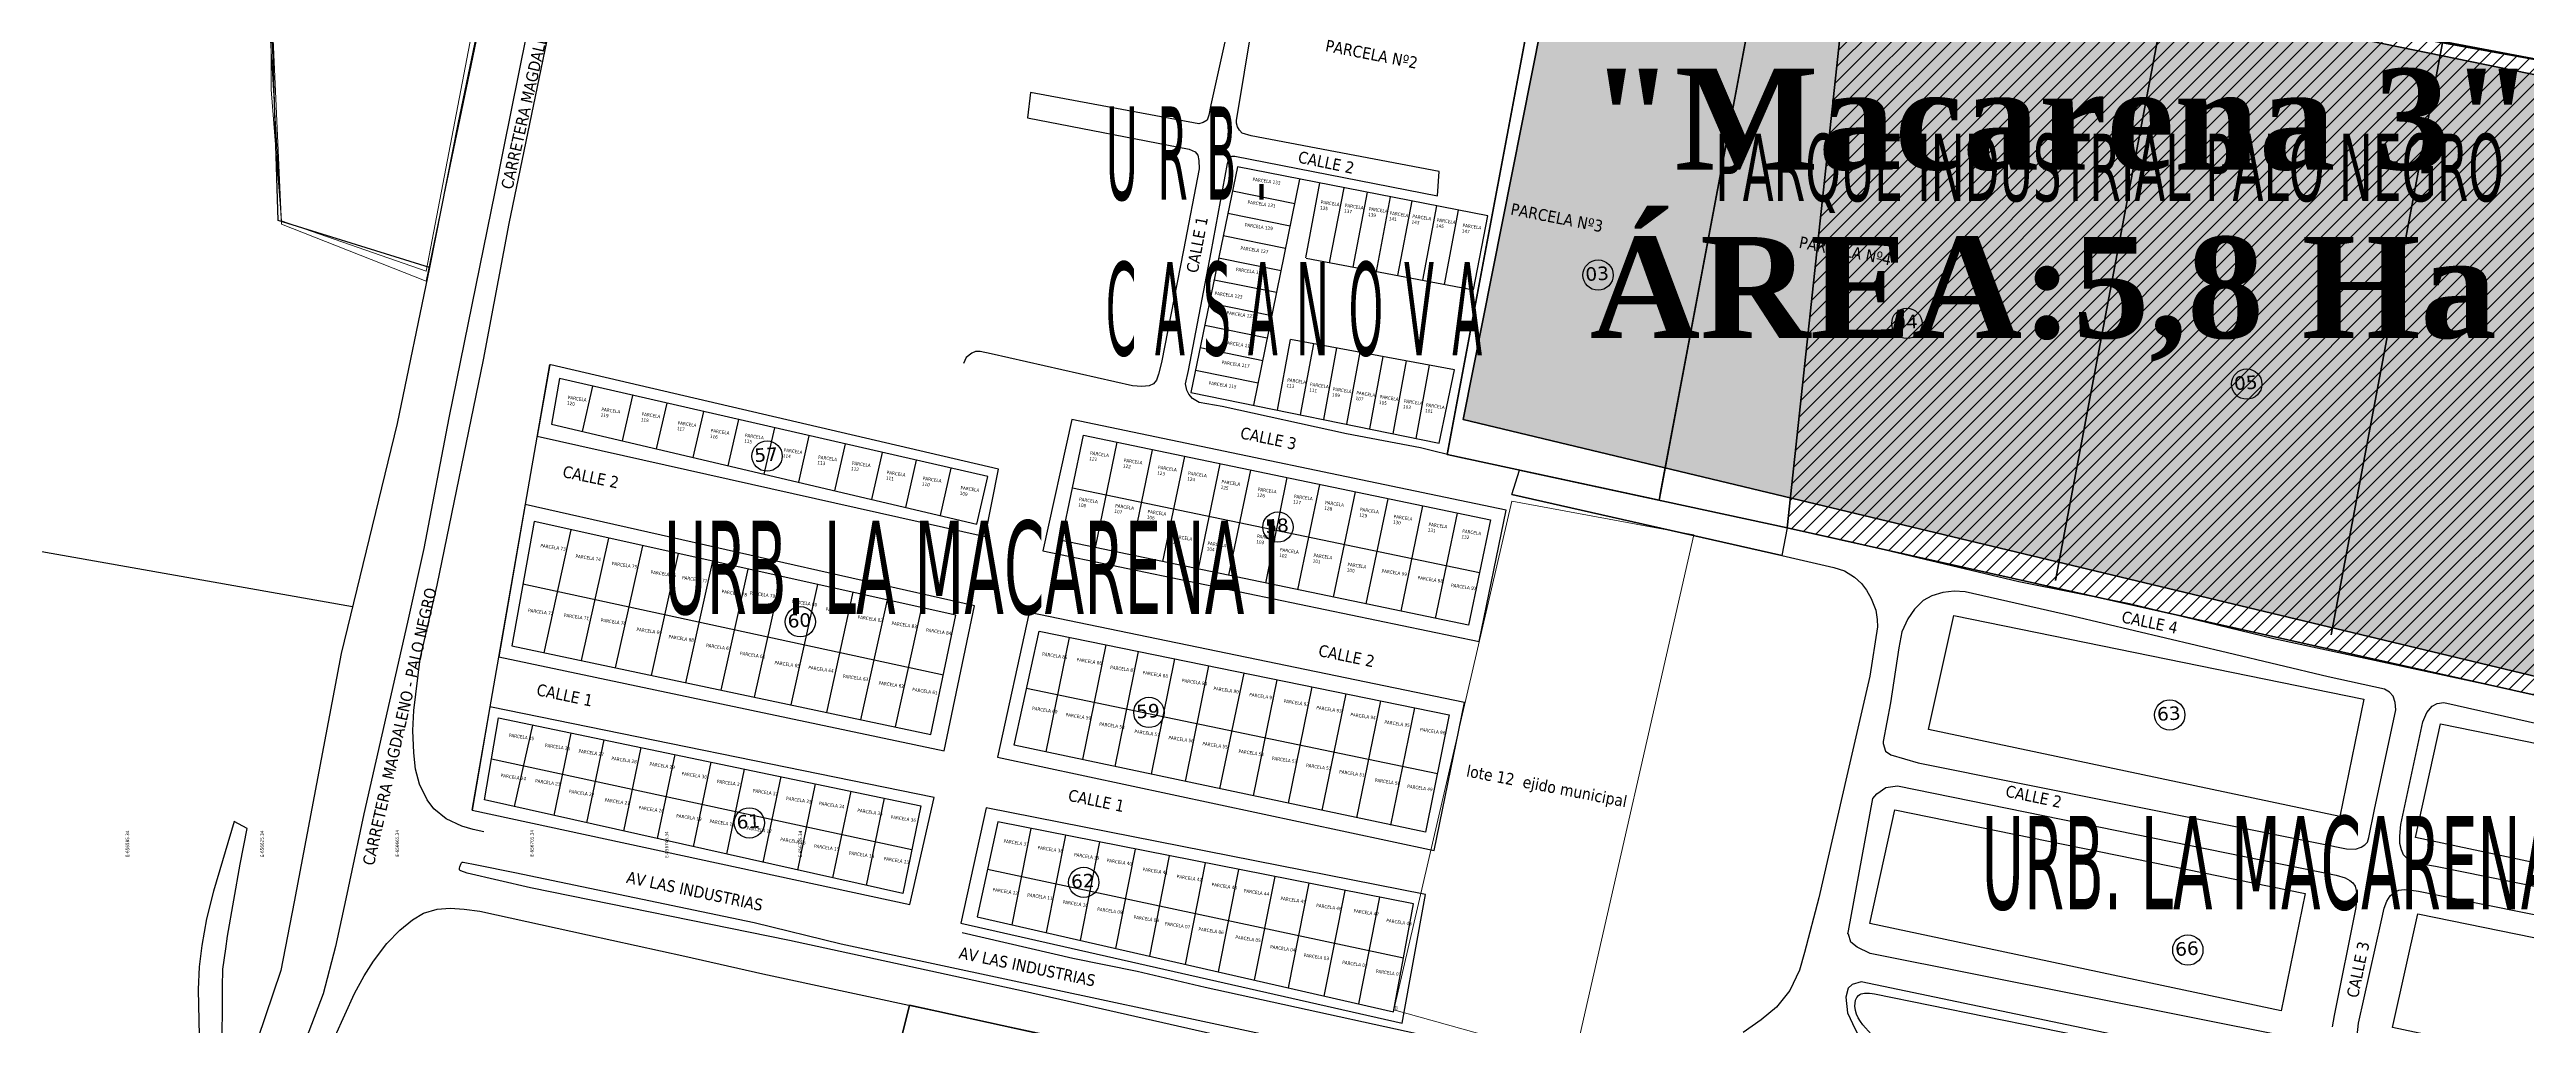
# Model space of a CAD drawing. Header units: metres. Extents: x 2 to 659295185, y -28 to 1124222152.
# Drawn here: x 656562 to 657298, y 1122279 to 1122569 of the extents above; entities that cross this region are included whole.
import ezdxf

# ---------------------------------------------------------------- set-up
doc = ezdxf.new("R2010")
doc.units = ezdxf.units.M
doc.header["$MEASUREMENT"] = 0
doc.linetypes.add('HIDDEN', pattern=[0.375, 0.25, -0.125])
for name, color, linetype in [('CALLES', 1, 'CONTINUOUS'), ('CURVAS', 2, 'CONTINUOUS'), ('LOTES DE TERRENO PARA URBANIZAR', 1, 'CONTINUOUS'), ('MANZANA', 30, 'CONTINUOUS'), ('Numero de manzana', 6, 'CONTINUOUS'), ('Nº parcela', 4, 'CONTINUOUS'), ('Parcelas', 140, 'CONTINUOUS'), ('Rio Aragua', 174, 'CONTINUOUS'), ('TEXTOS', 7, 'CONTINUOUS')]:
    doc.layers.add(name, color=color, linetype=linetype)
doc.layers.add('OCUPACIONES IRREGULARES', color=34, linetype='CONTINUOUS', lineweight=200)
doc.styles.add('ROMAN', font='verdana.ttf')
doc.styles.get("Standard").update_dxf_attribs({"font": 'tahoma.ttf'})

msp = doc.modelspace()

# ---------------------------------------------------------------- hatches: boundary and pattern name
at = {"layer": 'LOTES DE TERRENO PARA URBANIZAR', "lineweight": 40}
h = msp.add_hatch(dxfattribs=at)
h.set_pattern_fill('ANSI31', color=1, scale=25, style=0)
edge = h.paths.add_edge_path()
edge.add_line((657322, 1122377), (657348.1697, 1122556.9868))
edge.add_line((657348.1697, 1122556.9868), (657323.4363, 1122561.6858))
edge.add_line((657323.4363, 1122561.6858), (657272.8811, 1122570.8639))
edge.add_line((657272.8811, 1122570.8639), (657097.1397, 1122602.7692))
edge.add_line((657097.1397, 1122602.7692), (657078.2462, 1122426.7833))
edge.add_line((657078.2462, 1122426.7833), (657404.897, 1122353.7881))
at = {"layer": 'OCUPACIONES IRREGULARES', "lineweight": 200, "transparency": 33554651}
h = msp.add_hatch(color=256, dxfattribs=at)
h.dxf.hatch_style = 1
h.set_gradient(color1=(153, 76, 0), one_color=1, tint=1)
h.paths.add_polyline_path([(657346, 1122552), (657014, 1122620), (656982, 1122459), (657320, 1122378)])

# ---------------------------------------------------------------- linework, layer by layer
at = {"layer": 'CURVAS', "lineweight": 0}
for p, q in [((656961.4481, 1122283.7083), (656996.466, 1122434.7008)), ((656996.466, 1122434.7008), (657050.5516, 1122424.7137)), ((657050.5516, 1122424.7137), (657014.9387, 1122268.7274))]:
    msp.add_line(p, q, dxfattribs=at)
for points in [[(656700, 1122679), (656708, 1122678), (656698, 1122621), (656695, 1122611), (656691, 1122592), (656674, 1122503), (656631, 1122518), (656628, 1122557), (656628, 1122586), (656630, 1122599), (656647, 1122624), (656682, 1122661), (656700, 1122679)], [(657014.9387, 1122268.7274), (656961.4481, 1122283.7083)]]:
    msp.add_lwpolyline(points, dxfattribs=at)
at = {"layer": 'LOTES DE TERRENO PARA URBANIZAR', "color": 1, "lineweight": 40}
msp.add_lwpolyline([(657322, 1122377), (657348.1697, 1122556.9868), (657323.4363, 1122561.6858), (657272.8811, 1122570.8639), (657097.1397, 1122602.7692), (657078.2462, 1122426.7833), (657404.897, 1122353.7881)], dxfattribs=at)
at = {"layer": 'MANZANA', "lineweight": -2}
for p, q in [((656703.7199, 1122572.8935), (656696.9666, 1122539.5703)), ((656912.5624, 1122577.3526), (656907.0789, 1122552.4377)), ((656914.6651, 1122547.7187), (656919.4642, 1122576.4928)), ((656698.7064, 1122517.1249), (656709.8631, 1122571.1439)), ((657272.8811, 1122570.8639), (657323.4363, 1122561.6858)), ((656853.4809, 1122556.077), (656852.6399, 1122548.5485)), ((656903.492, 1122546.7788), (656853.4809, 1122556.077)), ((656907.0789, 1122552.4377), (656906.4357, 1122549.3383)), ((656852.6399, 1122548.5485), (656900.6719, 1122539.2504)), ((656904.8031, 1122547.1188), (656903.492, 1122546.7788)), ((656906.007, 1122547.8986), (656904.8031, 1122547.1188)), ((656906.4357, 1122549.3383), (656906.007, 1122547.8986)), ((656914.6651, 1122546.9388), (656914.6651, 1122547.7187)), ((656915.0032, 1122545.839), (656914.6651, 1122546.9388)), ((656915.5556, 1122544.8492), (656915.0032, 1122545.839)), ((656916.3225, 1122543.9594), (656915.5556, 1122544.8492)), ((656919.0684, 1122543.1996), (656916.3225, 1122543.9594)), ((656974.8845, 1122532.6117), (656919.0684, 1122543.1996)), ((656696.9666, 1122539.5703), (656694.3939, 1122526.613)), ((656900.6719, 1122539.2504), (656902.4283, 1122538.4805)), ((656902.4283, 1122538.4805), (656903.2034, 1122537.4907)), ((656903.2034, 1122537.4907), (656903.5415, 1122535.8311)), ((656903.5415, 1122535.8311), (656903.5497, 1122533.4016)), ((656907.1614, 1122508.6466), (656911.9769, 1122534.9813)), ((656911.9769, 1122534.9813), (656912.6284, 1122536.7609)), ((656912.6284, 1122536.7609), (656913.3952, 1122537.2008)), ((656913.3952, 1122537.2008), (656914.1621, 1122537.2108)), ((656914.1621, 1122537.2108), (656974.3733, 1122525.4132)), ((656903.5497, 1122533.4016), (656898.9403, 1122509.2665)), ((656974.3733, 1122525.4132), (656974.8845, 1122532.6117)), ((656694.3939, 1122526.613), (656680.7717, 1122459.4266)), ((656690.9966, 1122476.7231), (656698.7064, 1122517.1249)), ((656898.9403, 1122509.2665), (656892.4096, 1122475.8433)), ((656900.4163, 1122473.5538), (656907.1614, 1122508.6466)), ((656677.2672, 1122409.7467), (656690.9966, 1122476.7231)), ((656834.433, 1122477.353), (656833.5672, 1122475.5833)), ((656836.074, 1122478.6927), (656834.433, 1122477.353)), ((656837.1624, 1122479.1326), (656836.074, 1122478.6927)), ((656838.5889, 1122479.1426), (656837.1624, 1122479.1326)), ((656841.7718, 1122478.4927), (656838.5889, 1122479.1426)), ((656883.7762, 1122468.9447), (656841.7718, 1122478.4927)), ((656886.522, 1122468.7347), (656883.7762, 1122468.9447)), ((656888.7072, 1122468.9647), (656886.522, 1122468.7347)), ((656890.0265, 1122469.5246), (656888.7072, 1122468.9647)), ((656890.8923, 1122470.6343), (656890.0265, 1122469.5246)), ((656891.5437, 1122472.404), (656890.8923, 1122470.6343)), ((656892.4096, 1122475.8433), (656891.5437, 1122472.404)), ((656899.5587, 1122469.5646), (656900.4163, 1122473.5538)), ((656899.8968, 1122467.6849), (656899.5587, 1122469.5646)), ((656900.5565, 1122466.4752), (656899.8968, 1122467.6849)), ((656901.6614, 1122465.1555), (656900.5565, 1122466.4752)), ((656903.6322, 1122464.0557), (656901.6614, 1122465.1555)), ((656910.435, 1122462.8659), (656903.6322, 1122464.0557)), ((656947.4011, 1122454.7376), (656910.435, 1122462.8659)), ((656680.7717, 1122459.4266), (656673.268, 1122420.6845)), ((656969.335, 1122450.5184), (656947.4011, 1122454.7376)), ((656981.2915, 1122447.589), (656969.335, 1122450.5184)), ((656998.7315, 1122443.8998), (656981.2915, 1122447.589)), ((656996.4556, 1122436.7013), (656998.7315, 1122443.8998)), ((657078.2462, 1122426.7833), (657076.6382, 1122418.5849)), ((657097.0055, 1122422.6541), (657078.2462, 1122426.7833)), ((656673.268, 1122420.6845), (656668.4359, 1122398.759)), ((656838.391, 1122423.7339), (656838.2838, 1122423.7339)), ((656838.7209, 1122423.7339), (656838.6137, 1122423.7339)), ((657076.6382, 1122418.5849), (657092.1074, 1122415.0057)), ((657107.0984, 1122420.2746), (657097.0055, 1122422.6541)), ((657147.0247, 1122410.7165), (657107.0984, 1122420.2746)), ((657092.1074, 1122415.0057), (657095.2903, 1122414.0259)), ((657095.2903, 1122414.0259), (657098.2588, 1122412.1563)), ((657098.2588, 1122412.1563), (657100.345, 1122410.2866)), ((657100.345, 1122410.2866), (657101.7798, 1122408.297)), ((657179.9257, 1122404.2279), (657147.0247, 1122410.7165)), ((656672.2125, 1122387.9412), (656677.2672, 1122409.7467)), ((657101.7798, 1122408.297), (657103.2146, 1122405.7676)), ((657103.2146, 1122405.7676), (657104.5504, 1122402.3383)), ((657222.8205, 1122393.79), (657179.9257, 1122404.2279)), ((656668.4359, 1122398.759), (656655.5394, 1122341.8606)), ((657105.1194, 1122397.3693), (657102.7693, 1122382.7622)), ((657104.5504, 1122402.3383), (657104.9957, 1122399.5788)), ((657104.9957, 1122399.5788), (657105.1194, 1122397.3693)), ((656670.3077, 1122372.5543), (656672.2125, 1122387.9412)), ((657355.9744, 1122365.1858), (657222.8205, 1122393.79)), ((657102.7693, 1122382.7622), (657095.9995, 1122353.1983)), ((656670.0026, 1122366.5855), (656670.3077, 1122372.5543)), ((656670.3655, 1122359.9469), (656670.0026, 1122366.5855)), ((656670.819, 1122355.0879), (656670.3655, 1122359.9469)), ((656672.0476, 1122350.6688), (656670.819, 1122355.0879)), ((657095.9995, 1122353.1983), (657087.6134, 1122316.8856)), ((656674.2575, 1122346.0297), (656672.0476, 1122350.6688)), ((656676.2448, 1122343.3902), (656674.2575, 1122346.0297)), ((656616.9736, 1122339.581), (656610.8222, 1122318.8752)), ((656620.8244, 1122337.5014), (656616.9736, 1122339.581)), ((656618.7877, 1122326.8736), (656620.8244, 1122337.5014)), ((656655.5394, 1122341.8606), (656650.1714, 1122316.6157)), ((656679.9801, 1122340.4209), (656676.2448, 1122343.3902)), ((656684.5895, 1122338.2213), (656679.9801, 1122340.4209)), ((656687.9951, 1122337.2415), (656684.5895, 1122338.2213)), ((656691.178, 1122336.4817), (656687.9951, 1122337.2415)), ((656615.0441, 1122305.508), (656618.7877, 1122326.8736)), ((656683.8804, 1122325.7238), (656683.9876, 1122326.1638)), ((656683.8804, 1122325.2839), (656683.8804, 1122325.7238)), ((656684.103, 1122325.064), (656683.8804, 1122325.2839)), ((656683.9876, 1122326.1638), (656684.3174, 1122326.9436)), ((656684.3257, 1122324.954), (656684.103, 1122325.064)), ((656684.3174, 1122326.9436), (656684.5318, 1122327.2735)), ((656686.1892, 1122324.2941), (656684.3257, 1122324.954)), ((656684.5318, 1122327.2735), (656684.7462, 1122327.4935)), ((656684.7462, 1122327.4935), (656684.9689, 1122327.4935)), ((656684.9689, 1122327.4935), (656689.0258, 1122326.7436)), ((656704.9485, 1122319.845), (656686.1892, 1122324.2941)), ((656689.0258, 1122326.7436), (656700.3226, 1122324.4641)), ((656700.3226, 1122324.4641), (656771.3936, 1122309.6271)), ((656610.8222, 1122318.8752), (656608.7773, 1122310.6869)), ((656650.1714, 1122316.6157), (656647.0545, 1122302.4486)), ((656781.94, 1122304.2582), (656704.9485, 1122319.845)), ((657087.6134, 1122316.8856), (657083.4081, 1122300.7189)), ((656608.7773, 1122310.6869), (656607.3837, 1122302.7185)), ((656662.2845, 1122303.3984), (656666.2096, 1122307.2876)), ((656666.2096, 1122307.2876), (656669.9202, 1122310.397)), ((656669.9202, 1122310.397), (656673.202, 1122312.4066)), ((656673.202, 1122312.4066), (656677.2507, 1122313.5263)), ((656677.2507, 1122313.5263), (656681.0851, 1122313.8763)), ((656681.0851, 1122313.8763), (656685.2492, 1122313.5663)), ((656685.2492, 1122313.5663), (656689.9658, 1122312.9165)), ((656689.9658, 1122312.9165), (656721.8855, 1122305.9779)), ((656771.3936, 1122309.6271), (656797.2855, 1122303.2184)), ((656607.3837, 1122302.7185), (656606.5344, 1122296.4098)), ((656613.6588, 1122295.7699), (656614.5164, 1122301.7487)), ((656614.5164, 1122301.7487), (656615.0441, 1122305.508)), ((656647.0545, 1122302.4486), (656643.3933, 1122288.3814)), ((656658.3595, 1122298.0695), (656662.2845, 1122303.3984)), ((656721.8855, 1122305.9779), (656750.8367, 1122299.5892)), ((656750.8367, 1122299.5892), (656773.9827, 1122294.3802)), ((656851.6998, 1122289.0813), (656781.94, 1122304.2582)), ((656797.2855, 1122303.2184), (656967.6199, 1122266.8058)), ((656866.1218, 1122298.8793), (656833.2126, 1122306.4778)), ((657083.4081, 1122300.7189), (657081.8991, 1122295.4)), ((656606.5344, 1122296.4098), (656606.2375, 1122289.6612)), ((656613.4691, 1122290.351), (656613.6588, 1122295.7699)), ((656652.7029, 1122288.5314), (656655.6384, 1122293.7504)), ((656655.6384, 1122293.7504), (656658.3595, 1122298.0695)), ((656773.9827, 1122294.3802), (656899.0227, 1122267.4957)), ((656885.2027, 1122295.0901), (656866.1218, 1122298.8793)), ((656905.3885, 1122290.3111), (656885.2027, 1122295.0901)), ((657081.8991, 1122295.4), (657079.0707, 1122289.4212)), ((656606.2375, 1122289.6612), (656606.6251, 1122275.944)), ((656613.4444, 1122269.7852), (656613.4691, 1122290.351)), ((656643.3933, 1122288.3814), (656634.9413, 1122266.006)), ((656646.9555, 1122275.794), (656652.7029, 1122288.5314)), ((656920.363, 1122273.5645), (656851.6998, 1122289.0813)), ((656992.2585, 1122271.3349), (656905.3885, 1122290.3111)), ((657079.0707, 1122289.4212), (657075.0385, 1122284.4223)), ((657070.5693, 1122280.643), (657065.2095, 1122276.9738)), ((657075.0385, 1122284.4223), (657070.5693, 1122280.643))]:
    msp.add_line(p, q, dxfattribs=at)
at = {"layer": 'MANZANA', "lineweight": -3}
for p, q in [((656687.6601, 1122342.969), (656710.6898, 1122475.287)), ((656710.6898, 1122475.287), (656706.9839, 1122453.9944)), ((656710.6898, 1122475.287), (656710.9958, 1122475.2156)), ((656843.9958, 1122444.2156), (656710.9958, 1122475.2156)), ((656706.9839, 1122453.9944), (656839.9958, 1122424.2156)), ((656865.746, 1122459), (656857.1417, 1122419.9178)), ((656994.746, 1122432), (656865.746, 1122459)), ((656839.9958, 1122424.2156), (656843.9958, 1122444.2156)), ((656703.4537, 1122433.7113), (656695.5792, 1122388.4684)), ((656836.8514, 1122403.6216), (656703.4537, 1122433.7113)), ((656986.746, 1122393), (656994.746, 1122432)), ((656857.1417, 1122419.9178), (656986.746, 1122393)), ((656827.8514, 1122360.6216), (656836.8514, 1122403.6216)), ((656853.114, 1122401.6229), (656843.6655, 1122358.706)), ((656982.4418, 1122374.9675), (656853.114, 1122401.6229)), ((656695.5792, 1122388.4684), (656827.8514, 1122360.6216)), ((656692.9294, 1122373.6681), (656687.6601, 1122342.969)), ((656824.9294, 1122346.6681), (656692.9294, 1122373.6681)), ((656973.4418, 1122330.9675), (656982.4418, 1122374.9675)), ((656843.6655, 1122358.706), (656973.4418, 1122330.9675)), ((656817.6601, 1122314.969), (656824.9294, 1122346.6681)), ((656840.3537, 1122343.6627), (656832.8005, 1122309.3548)), ((656970.856, 1122317.9577), (656840.3537, 1122343.6627)), ((656687.6601, 1122342.969), (656817.6601, 1122314.969)), ((656963.856, 1122279.7006), (656970.856, 1122317.9577)), ((656832.8005, 1122309.3548), (656963.856, 1122279.7006))]:
    msp.add_line(p, q, dxfattribs=at)
at = {"layer": 'MANZANA'}
for points in [[(656711.7588, 1122687.3267), (656703.0275, 1122632.9053), (656697.6061, 1122610.8584), (656692.9076, 1122612.033), (656688.0284, 1122591.1607), (656692.4558, 1122589.9861), (656683.5105, 1122547.1571), (656675.017, 1122504.1475), (656665.4393, 1122457.7947), (656648.7233, 1122389.4852), (656634.8085, 1122315.7544), (656630.8328, 1122295.3339), (656612.4001, 1122240.9394), (656605.3523, 1122229.0123), (656579.1489, 1122193.4119), (656546.982, 1122159.2572), (656496.3825, 1122112.4526), (656496.3825, 1122112.814)], [(656711.7588, 1122687.3267), (656703.0275, 1122632.9053), (656697.6061, 1122610.8584), (656692.9076, 1122612.033), (656688.0284, 1122591.1607), (656692.4558, 1122589.9861), (656683.5105, 1122547.1571), (656675.017, 1122504.1475), (656665.4393, 1122457.7947), (656648.7233, 1122389.4852), (656634.8085, 1122315.7544), (656630.8328, 1122295.3339), (656612.4001, 1122240.9394), (656605.3523, 1122229.0123), (656579.1489, 1122193.4119), (656546.982, 1122159.2572), (656496.3825, 1122112.4526), (656496.3825, 1122112.814)], [(656675.017, 1122504.1475), (656630.007, 1122518.1049), (656627.854, 1122588.2911), (656630.4375, 1122599.4865), (656647.6612, 1122625.1066), (656699.7626, 1122679.361), (656710.0954, 1122676.9584)], [(656675.017, 1122504.1475), (656630.007, 1122518.1049), (656627.854, 1122588.2911), (656630.4375, 1122599.4865), (656647.6612, 1122625.1066), (656699.7626, 1122679.361), (656710.0954, 1122676.9584)], [(656652.1157, 1122403.3482), (656223.0387, 1122479.2801), (655899.073, 1122563.7929), (655794.8406, 1122051.0821)], [(656652.1157, 1122403.3482), (656223.0387, 1122479.2801), (655899.073, 1122563.7929), (655794.8406, 1122051.0821)]]:
    msp.add_lwpolyline(points, dxfattribs=at)
at = {"layer": 'MANZANA', "lineweight": 40}
for points in [[(657010.14, 1122623.56), (657073.26, 1122610.84), (657040.187, 1122434.976), (656977.2338, 1122448.5832), (657010.14, 1122623.56)], [(656977.41, 1122449.52), (657010.14, 1122623.56)], [(657040.53, 1122436.8), (657073.26, 1122610.84)], [(656998.7315, 1122443.8998), (657078.2462, 1122426.7833)], [(656996.4556, 1122436.7013), (657076.6382, 1122418.5849)], [(656797.2855, 1122203.1288), (656817.6092, 1122285.0002), (656916.3388, 1122263.4085)]]:
    msp.add_lwpolyline(points, dxfattribs=at)
at = {"layer": 'MANZANA', "lineweight": -2}
for points in [[(657247.0963, 1122331.4127), (657248.7372, 1122331.9726), (657249.8257, 1122332.6424), (657250.5925, 1122333.4223), (657251.0213, 1122334.862), (657252.7365, 1122343.1603), (657259.0775, 1122372.7243), (657258.8466, 1122374.9338), (657258.2859, 1122376.8034), (657257.1892, 1122378.0232), (657255.6472, 1122378.903), (657238.9742, 1122382.5823), (657209.0335, 1122389.6408), (657162.964, 1122400.6086), (657131.1515, 1122407.7671), (657127.8614, 1122407.9771), (657124.4641, 1122407.6272), (657121.1823, 1122406.6174), (657118.6673, 1122405.1677), (657116.0533, 1122402.6182), (657114.0908, 1122399.7288), (657112.351, 1122395.9595), (657111.3862, 1122391.2005), (657108.9454, 1122374.8239), (657106.8015, 1122363.3062), (657106.8015, 1122362.7563), (657107.4694, 1122360.4368), (657109.0114, 1122359.337), (657117.1253, 1122357.0475), (657237.0034, 1122332.9124), (657244.3504, 1122331.5127)], [(657395.5298, 1122291.9207), (657397.0717, 1122290.381), (657397.8551, 1122287.2817), (657397.6489, 1122283.5224), (657390.3761, 1122243.3406), (657388.0755, 1122242.2308), (657385.3379, 1122242.2208), (657254.4928, 1122268.6255), (657251.6398, 1122269.6053), (657249.8834, 1122271.2549), (657248.0034, 1122273.5745), (657247.5581, 1122275.894), (657247.9786, 1122279.6532), (657254.6413, 1122309.7671), (657255.606, 1122313.8663), (657256.3646, 1122315.9658), (657257.3459, 1122317.5255), (657258.5498, 1122318.5253), (657259.9681, 1122319.1952), (657261.5018, 1122319.4251), (657263.588, 1122319.2052), (657265.7814, 1122318.8852), (657389.8236, 1122293.8903)]]:
    msp.add_lwpolyline(points, close=True, dxfattribs=at)
for points in [[(657394.9443, 1122301.0989), (657270.7866, 1122326.2137), (657264.8661, 1122327.1735), (657262.6645, 1122328.2733), (657261.3451, 1122329.703), (657260.6855, 1122331.1427), (657260.2402, 1122333.0224), (657260.2237, 1122335.2319), (657260.537, 1122338.6612), (657267.0925, 1122369.215), (657268.2799, 1122371.9844), (657269.8054, 1122373.874), (657271.3391, 1122374.6539), (657273.3098, 1122374.8838), (657348.446, 1122357.9673)], [(657228.0567, 1122275.4741), (657102.9177, 1122300.359), (657099.0752, 1122302.2286), (657097.2033, 1122303.7683), (657096.4282, 1122306.0878), (657096.3128, 1122306.1978), (657096.42, 1122307.0776), (657103.7011, 1122346.3796), (657104.8967, 1122347.8193), (657107.5189, 1122349.709), (657111.0234, 1122350.1689), (657241.3242, 1122323.6443), (657243.9546, 1122322.8844), (657245.3812, 1122322.1146), (657246.2635, 1122321.3447), (657246.9231, 1122320.3549), (657247.2612, 1122319.1352), (657247.4839, 1122317.5855), (657247.1705, 1122314.0462), (657240.7388, 1122281.9428), (657240.0956, 1122278.6234)], [(657380.1183, 1122233.4526), (657100.2131, 1122291.9407), (657097.5827, 1122291.1609), (657096.387, 1122290.0511), (657095.6284, 1122287.3916), (657096.1974, 1122282.7426), (657098.4072, 1122277.8936), (657101.6149, 1122272.0448), (657107.3457, 1122264.4363), (657112.4087, 1122259.3674), (657118.2385, 1122254.4184), (657124.0683, 1122250.2392), (657133.2872, 1122245.5302), (657142.8441, 1122241.1511), (657155.2458, 1122236.8919), (657174.772, 1122232.7728), (657238.1661, 1122218.6756), (657302.9949, 1122204.2486)]]:
    msp.add_lwpolyline(points, dxfattribs=at)
at = {"layer": 'Numero de manzana', "lineweight": -2}
for centre in [(657022.0819, 1122501.8557), (657113.805, 1122487.4996), (657214.7449, 1122469.4738), (656775.2551, 1122448.0957), (656926.994, 1122427.0169), (656785.1382, 1122398.8844), (656888.6761, 1122371.9729), (657191.8761, 1122371.2313), (656769.9906, 1122339.1744), (656869.3153, 1122321.5136), (657197.2515, 1122301.4179)]:
    msp.add_circle(centre, 4.5001, dxfattribs=at)
at = {"layer": 'Nº parcela', "lineweight": 40}
for points in [[(656991.9739, 1122626.5494), (657130.0419, 1122597.9446), (657233.275, 1122578.7629), (657329.5623, 1122560.5215), (657404.1619, 1122545.9992)], [(657073.26, 1122610.84), (657040.187, 1122434.976)], [(657191.0658, 1122586.9807), (657157.9928, 1122411.1166)], [(657272.8811, 1122570.8639), (657239.808, 1122394.9999)]]:
    msp.add_lwpolyline(points, dxfattribs=at)
at = {"layer": 'OCUPACIONES IRREGULARES', "lineweight": 200}
msp.add_lwpolyline([(657346, 1122552), (657014, 1122620), (656982, 1122459), (657320, 1122378), (657346, 1122552)], dxfattribs=at)
at = {"layer": 'Parcelas', "lineweight": -3}
for p, q in [((656914.959, 1122533.9736), (656901.1354, 1122466.9774)), ((656989.3764, 1122519.4544), (656914.959, 1122533.9736)), ((656933.4492, 1122530.366), (656919.7736, 1122463.1835)), ((656935.3296, 1122506.9769), (656939.4377, 1122529.1977)), ((656942.3426, 1122505.5276), (656946.6849, 1122527.7837)), ((656912.1284, 1122520.2551), (656930.6247, 1122516.4901)), ((656913.5025, 1122526.9149), (656931.981, 1122523.1534)), ((656949.3568, 1122504.2039), (656953.5539, 1122526.4435)), ((656956.2338, 1122502.9061), (656960.4229, 1122525.1034)), ((656962.6551, 1122501.6942), (656966.8367, 1122523.852)), ((656969.9878, 1122500.3104), (656974.1609, 1122522.423)), ((656976.4924, 1122499.0829), (656980.5761, 1122521.1714)), ((656910.7543, 1122513.5954), (656929.2683, 1122509.8267)), ((656985.0877, 1122497.4608), (656989.3764, 1122519.4544)), ((656909.3801, 1122506.9357), (656927.9119, 1122503.1634)), ((656935.3532, 1122506.8467), (656985.0877, 1122497.4608)), ((656908.0472, 1122500.4755), (656926.6114, 1122496.7747)), ((656906.6319, 1122493.6163), (656925.1991, 1122489.8368)), ((656905.2577, 1122486.9566), (656923.8428, 1122483.1734)), ((656903.8836, 1122480.2969), (656922.4864, 1122476.5101)), ((656926.8831, 1122461.7363), (656930.7668, 1122482.7432)), ((656979.4868, 1122473.736), (656930.7238, 1122482.7512)), ((656933.7424, 1122460.34), (656937.649, 1122481.4709)), ((656940.6018, 1122458.9437), (656944.5313, 1122480.1985)), ((656947.4611, 1122457.5474), (656951.4135, 1122478.9261)), ((656954.3204, 1122456.1511), (656958.2958, 1122477.6538)), ((656961.1798, 1122454.7549), (656965.178, 1122476.3814)), ((656720.4509, 1122455.4014), (656723.5187, 1122468.8372)), ((656902.5095, 1122473.6372), (656921.13, 1122469.8468)), ((656968.0391, 1122453.3586), (656972.0602, 1122475.109)), ((656974.8984, 1122451.9623), (656979.4868, 1122473.736)), ((656732.2826, 1122452.6247), (656735.3666, 1122466.1319)), ((656742.4406, 1122450.2407), (656745.5387, 1122463.8094)), ((656753.3307, 1122447.6849), (656756.4438, 1122461.3194)), ((656901.1354, 1122466.9774), (656974.8984, 1122451.9623)), ((656763.7366, 1122445.2428), (656766.8641, 1122458.9402)), ((656774.3788, 1122442.7452), (656777.521, 1122456.507)), ((656784.6508, 1122440.3345), (656787.8072, 1122454.1583)), ((656795.4269, 1122437.8054), (656798.5982, 1122451.6945)), ((656806.3962, 1122435.2311), (656809.5826, 1122449.1864)), ((656816.475, 1122432.8657), (656819.6753, 1122446.882)), ((656872.7683, 1122420.9422), (656879.2682, 1122452.1865)), ((656883.286, 1122418.7541), (656889.786, 1122449.9985)), ((656892.8074, 1122416.7733), (656899.3074, 1122448.0177)), ((656826.7338, 1122430.4581), (656829.9483, 1122444.5364)), ((656903.3563, 1122414.5788), (656909.8562, 1122445.8231)), ((656912.4426, 1122412.6885), (656918.9425, 1122443.9328)), ((656923.4266, 1122410.4034), (656929.6886, 1122441.6973)), ((656932.9469, 1122408.4229), (656939.4468, 1122439.6672)), ((656865.9899, 1122438.6506), (656986.8874, 1122413.4996)), ((656943.4969, 1122406.2281), (656949.9968, 1122437.4724)), ((656953.2076, 1122404.2079), (656959.7076, 1122435.4522)), ((656963.5672, 1122402.0527), (656970.0671, 1122433.2971)), ((656709.0115, 1122389.723), (656717.0837, 1122426.1891)), ((656973.8337, 1122399.9169), (656980.3337, 1122431.1613)), ((656720.1694, 1122387.3636), (656728.2183, 1122423.7243)), ((656730.2823, 1122385.2251), (656738.3101, 1122421.4904)), ((656740.9108, 1122382.9777), (656748.9163, 1122419.1426)), ((656702.7455, 1122410.1892), (656827.6249, 1122383.1619)), ((656751.1597, 1122380.8105), (656759.1438, 1122416.8786)), ((656761.6521, 1122378.5918), (656769.6143, 1122414.5608)), ((656771.5722, 1122376.4942), (656779.5136, 1122412.3695)), ((656782.3935, 1122374.2059), (656790.3123, 1122409.9791)), ((656792.9632, 1122371.9709), (656800.8599, 1122407.6442)), ((656803.1349, 1122369.8201), (656811.0103, 1122405.3973)), ((656813.3746, 1122367.6548), (656821.2287, 1122403.1354)), ((656858.1445, 1122360.2735), (656865.071, 1122394.2573)), ((656869.0504, 1122357.9596), (656875.9947, 1122392.0308)), ((656878.6265, 1122355.9279), (656885.5865, 1122390.0758)), ((656889.3974, 1122353.6426), (656896.375, 1122387.8769)), ((656899.5141, 1122351.4962), (656906.5083, 1122385.8116)), ((656909.7445, 1122349.3256), (656916.9927, 1122383.6746)), ((656919.69, 1122347.2155), (656926.7171, 1122381.6926)), ((656852.3545, 1122379.1912), (656974.341, 1122353.8179)), ((656930.0916, 1122345.0086), (656937.1357, 1122379.5691)), ((656940.1632, 1122342.8717), (656947.2238, 1122377.513)), ((656950.4386, 1122340.6916), (656957.516, 1122375.4152)), ((656960.5507, 1122338.5461), (656967.6446, 1122373.3508)), ((656700.2185, 1122344.0243), (656705.647, 1122368.2387)), ((656712.0126, 1122341.3803), (656717.0982, 1122365.8597)), ((656721.7313, 1122339.2015), (656726.8487, 1122363.8341)), ((656732.7187, 1122336.7382), (656737.872, 1122361.544)), ((656742.7407, 1122334.4915), (656747.9268, 1122359.4551)), ((656693.4135, 1122358.1825), (656818.2551, 1122331.2256)), ((656753.4179, 1122332.0978), (656758.6391, 1122357.2296)), ((656763.3044, 1122329.8813), (656768.5579, 1122355.169)), ((656774.1308, 1122327.4542), (656779.4197, 1122352.9125)), ((656784.3679, 1122325.1592), (656789.6903, 1122350.7788)), ((656794.8368, 1122322.8122), (656800.1935, 1122348.5967)), ((656804.7936, 1122320.58), (656810.1829, 1122346.5214)), ((656848.0444, 1122308.9257), (656853.6996, 1122337.5427)), ((656858.2569, 1122306.5915), (656863.9722, 1122335.5126)), ((656868.3429, 1122304.2862), (656874.1176, 1122333.5078)), ((656878.8654, 1122301.8811), (656884.702, 1122331.4161)), ((656888.933, 1122299.58), (656894.8288, 1122329.4149)), ((656840.6911, 1122325.4073), (656964.3021, 1122299.0657)), ((656899.4972, 1122297.1654), (656905.4553, 1122327.3149)), ((656909.3694, 1122294.909), (656915.3855, 1122325.3526)), ((656920.0825, 1122292.4603), (656926.1617, 1122323.223)), ((656930.1272, 1122290.1645), (656936.2655, 1122321.2264)), ((656940.7143, 1122287.7446), (656946.915, 1122319.1219)), ((656950.9805, 1122285.3982), (656957.2416, 1122317.0812))]:
    msp.add_line(p, q, dxfattribs=at)
at = {"layer": 'Parcelas', "lineweight": 0}
msp.add_lwpolyline([(656697, 1122676), (656708, 1122674), (656698, 1122616), (656674, 1122500), (656631, 1122517), (656628, 1122585), (656630, 1122597), (656645, 1122623), (656697, 1122676)], dxfattribs=at)
at = {"layer": 'Parcelas', "lineweight": -3}
for points in [[(656711.2028, 1122457.5719), (656837.5231, 1122427.9259), (656840.8379, 1122442.05), (656713.617, 1122471.098), (656711.2028, 1122457.5719)], [(656869.2399, 1122454.2728), (656990.1374, 1122429.1217), (656983.6374, 1122397.8774), (656862.7399, 1122423.0284), (656869.2399, 1122454.2728)], [(656699.4533, 1122391.7441), (656823.8762, 1122365.4342), (656831.3735, 1122400.8897), (656706.0378, 1122428.6343), (656699.4533, 1122391.7441)], [(656856.089, 1122396.088), (656977.8963, 1122371.2613), (656970.7857, 1122336.3745), (656848.6199, 1122362.2944), (656856.089, 1122396.088)], [(657127.7318, 1122400.7455), (657249.5391, 1122375.9188), (657242.4285, 1122341.032), (657120.2627, 1122366.9518), (657127.7318, 1122400.7455)], [(656695.5339, 1122370.3397), (656820.9673, 1122344.281), (656815.5428, 1122318.1702), (656691.293, 1122346.0253), (656695.5339, 1122370.3397)], [(657272.2925, 1122368.5965), (657394.0998, 1122343.7699), (657386.9892, 1122308.8831), (657264.8234, 1122334.8029), (657272.2925, 1122368.5965)], [(656843.757, 1122339.5075), (656837.6251, 1122311.3072), (656961.3229, 1122283.0343), (656967.2814, 1122315.0971), (656843.757, 1122339.5075)], [(657110.2639, 1122343.0699), (657232.0712, 1122318.2433), (657224.9606, 1122283.3565), (657102.7948, 1122309.2763), (657110.2639, 1122343.0699)], [(657265.5481, 1122312.1621), (657387.3554, 1122287.3354), (657380.2448, 1122252.4486), (657258.079, 1122278.3684), (657265.5481, 1122312.1621)], [(657104.2015, 1122288.4194), (657385.2754, 1122231.1788)]]:
    msp.add_lwpolyline(points, dxfattribs=at)
msp.add_spline([(657137.5488, 1122248.3915), (657124.8003, 1122254.2893), (657110.3075, 1122267.4253), (657103.1952, 1122276.406), (657098.3642, 1122284.7165), (657099.4378, 1122287.9334), (657101.1823, 1122288.6036), (657104.2015, 1122288.4194)], degree=3, dxfattribs=at)
at = {"layer": 'Rio Aragua', "lineweight": 0}
msp.add_lwpolyline([(656696, 1122676), (656708, 1122673), (656698, 1122615), (656674, 1122500), (656631, 1122517), (656627, 1122585), (656629, 1122597), (656644, 1122623), (656696, 1122676)], dxfattribs=at)

# ---------------------------------------------------------------- texts
at = {"layer": 'CALLES', "color": 0}
for s, rotation, p in [('CARRETERA MAGDALENO - PALO NEGRO', 77.1787657, (656699.5962, 1122527.0741)), ('CALLE 2', 348.1813971, (656714.319, 1122441.9036)), ('CARRETERA MAGDALENO - PALO NEGRO', 77.1787657, (656658.4615, 1122326.282)), ('CALLE 4', 348.1813971, (657177.3457, 1122398.765)), ('CALLE 2', 348.1813971, (656938.7872, 1122388.7863)), ('CALLE 1', 348.1813971, (656706.5591, 1122377.1385)), ('lote 12  ejido municipal', 349.0298968, (656982.7465, 1122352.9999)), ('CALLE 1', 348.1813971, (656864.4569, 1122345.7925)), ('CALLE 2', 348.1813971, (657142.8754, 1122347.0278)), ('AV LAS INDUSTRIAS', 348.1813971, (656733.255, 1122321.4239)), ('AV LAS INDUSTRIAS', 348.1813971, (656832.0067, 1122298.9939)), ('CALLE 3', 78.1813971, (657247.785, 1122287.008))]:
    msp.add_text(s, height=3.5001, rotation=rotation, dxfattribs=at).set_placement(p)
at = {"layer": 'Numero de manzana', "lineweight": -2, "style": 'ROMAN'}
for s, p in [('03', (657018.4342, 1122500.0791)), ('04', (657110.1574, 1122485.723)), ('05', (657211.0973, 1122467.6972)), ('57', (656771.6075, 1122446.3191)), ('58', (656923.3464, 1122425.2403)), ('60', (656781.4906, 1122397.1078)), ('59', (656885.0284, 1122370.1962)), ('63', (657188.2284, 1122369.4546)), ('61', (656766.343, 1122337.3977)), ('62', (656865.6677, 1122319.737)), ('66', (657193.6038, 1122299.6412))]:
    msp.add_text(s, height=4, rotation=3.4915349, dxfattribs=at).set_placement(p)
at = {"layer": 'OCUPACIONES IRREGULARES', "lineweight": 200, "insert": (657019.6428, 1122563.1826), "char_height": 30, "attachment_point": 1}
msp.add_mtext_dynamic_manual_height_columns('{\\fTimes New Roman|b1|i0|c0|p18;\\C7;"Macarena 3"\\PÁREA:5,8 Ha}', width=487.568678, gutter_width=9.6186, heights=[0], dxfattribs=at)
at = {"layer": 'Parcelas', "lineweight": 18, "char_height": 1, "width": 10.800922, "attachment_point": 1, "rotation": 90.179457}
for s, insert in [('E-656585.34', (656584.8006, 1122328.9888)), ('E-656625.34', (656624.8006, 1122328.9953)), ('E-656665.34', (656664.932, 1122329.1556)), ('E-656705.34', (656704.932, 1122329.1622)), ('E-656745.34', (656744.932, 1122328.7829)), ('E-656785.34', (656784.6523, 1122328.9261))]:
    msp.add_mtext(s, dxfattribs=dict(at, insert=insert))
at = {"layer": 'Parcelas', "lineweight": 40, "insert": (656961.8055, 1122284.7927), "char_height": 1, "width": 6.941503, "attachment_point": 1, "rotation": 351.9563626}
msp.add_mtext('B', dxfattribs=at)
at = {"layer": 'TEXTOS', "color": 0}
for s, rotation, p in [('PARCELA Nº2', 349.0298968, (656940.8626, 1122568.3732)), ('CALLE 2', 348.1813971, (656932.7383, 1122535.3198)), ('PARCELA Nº3', 349.0298968, (656995.8819, 1122519.8434)), ('CALLE 1', 79.4702879, (656903.1606, 1122502.281)), ('PARCELA Nº4', 349.0298968, (657081.543, 1122509.9841)), ('CALLE 3', 348.1813971, (656915.5903, 1122453.3906))]:
    msp.add_text(s, height=3.5001, rotation=rotation, dxfattribs=at).set_placement(p)
for s, height, width, p in [('PARQUE INDUSTRIAL PALO NEGRO', 20, 0.571429, (657056.895, 1122523.82)), ('URB. LA MACARENA I', 27.699362, 0.527778, (656744.6556, 1122401.2207)), ('URB. LA MACARENA II', 27.699362, 0.526316, (657135.9922, 1122313.5063))]:
    msp.add_text(s, height=height, dxfattribs=dict(at, width=width)).set_placement(p)
at = {"layer": 'TEXTOS', "linetype": 'HIDDEN', "lineweight": 40, "insert": (656875.8432, 1122551.9193), "char_height": 27.699362, "width": 153.350911, "attachment_point": 1}
msp.add_mtext('{\\W0.4;\\T1.6;URB. CASANOVA}', dxfattribs=at)
at = {"layer": 'TEXTOS', "lineweight": 40, "char_height": 1, "attachment_point": 1, "rotation": 351.9563626}
for s, insert, width in [('PARCELA 133', (656919.5491, 1122530.8334), 8.440375), ('PARCELA 131', (656918.0608, 1122524.0495), 8.294165), ('PARCELA 135', (656939.8007, 1122524.0388), 6.941503), ('PARCELA 137', (656946.9413, 1122523.0787), 6.941503), ('PARCELA 139', (656954.0699, 1122522.0399), 6.941503), ('PARCELA 141', (656960.2492, 1122520.8054), 6.941503), ('PARCELA 129', (656917.2548, 1122517.299), 8.340398), ('PARCELA 143', (656967.0123, 1122519.8453), 6.941503), ('PARCELA 145', (656974.2558, 1122518.748), 6.941503), ('PARCELA 147', (656981.9242, 1122517.1655), 6.941503), ('PARCELA 127', (656915.9529, 1122510.3962), 8.248596), ('PARCELA 125', (656914.5887, 1122504.0792), 8.178915), ('PARCELA 123', (656908.2547, 1122496.9939), 8.203033), ('PARCELA 121', (656911.8429, 1122491.1797), 9.117632), ('PARCELA 117', (656910.3734, 1122476.4589), 8.204799), ('PARCELA 119', (656911.2496, 1122482.3304), 8.787769), ('PARCELA 115', (656906.5, 1122470.3222), 8.593416), ('PARCELA 113', (656929.8487, 1122471.2542), 6.941503), ('PARCELA 111', (656936.6069, 1122469.9537), 6.941503), ('PARCELA 120', (656716.1544, 1122466.0246), 6.941503), ('PARCELA 119', (656726.1527, 1122462.5204), 6.941503), ('PARCELA 109', (656943.3653, 1122468.5292), 6.941503), ('PARCELA 107', (656950.3715, 1122467.4145), 6.941503), ('PARCELA 105', (656957.3157, 1122466.2378), 6.941503), ('PARCELA 103', (656964.4621, 1122464.9942), 6.941503), ('PARCELA 101', (656971.0343, 1122463.8175), 6.941503), ('PARCELA 118', (656738.0805, 1122461.1187), 6.941503), ('PARCELA 117', (656748.7805, 1122458.4906), 6.941503), ('PARCELA 116', (656758.6034, 1122456.2129), 6.941503), ('PARCELA 115', (656768.7771, 1122454.8112), 6.941503), ('PARCELA 114', (656780.279, 1122450.4573), 6.941503), ('PARCELA 113', (656790.5278, 1122448.3285), 6.941503), ('PARCELA 112', (656800.5262, 1122446.5764), 6.941503), ('PARCELA 121', (656871.2992, 1122449.553), 6.941503), ('PARCELA 122', (656881.283, 1122447.3851), 6.941503), ('PARCELA 111', (656810.8752, 1122443.7731), 6.941503), ('PARCELA 110', (656821.5752, 1122442.021), 6.941503), ('PARCELA 109', (656832.8014, 1122439.2176), 6.941503), ('PARCELA 123', (656891.4528, 1122445.2792), 6.941503), ('PARCELA 124', (656900.3825, 1122443.5448), 6.941503), ('PARCELA 125', (656910.3042, 1122441.0053), 6.941503), ('PARCELA 108', (656868.0173, 1122435.8185), 6.941503), ('PARCELA 107', (656878.7452, 1122433.8984), 6.941503), ('PARCELA 106', (656888.3569, 1122432.164), 6.941503), ('PARCELA 126', (656921.0942, 1122438.7754), 6.941503), ('PARCELA 127', (656931.8247, 1122436.6997), 6.941503), ('PARCELA 128', (656941.0986, 1122434.8297), 6.941503), ('PARCELA 129', (656951.461, 1122432.7857), 6.941503), ('PARCELA 105', (656896.0463, 1122424.7312), 6.941503), ('PARCELA 103', (656920.8757, 1122424.8646), 6.941503), ('PARCELA 130', (656961.4539, 1122430.6804), 6.941503), ('PARCELA 131', (656971.8164, 1122428.3754), 6.941503), ('PARCELA 132', (656981.8305, 1122426.3749), 6.941503), ('PARCELA 73', (656708.0132, 1122422.0307), 6.941503), ('PARCELA 74', (656718.4426, 1122418.9238), 6.941503), ('PARCELA 104', (656906.1631, 1122422.7646), 6.941503), ('PARCELA 102', (656927.6909, 1122420.817), 6.941503), ('PARCELA 101', (656937.6416, 1122419.1834), 6.941503), ('PARCELA 75', (656729.2381, 1122416.7306), 6.941503), ('PARCELA 76', (656740.7653, 1122414.1719), 6.941503), ('PARCELA 77', (656750.0969, 1122412.527), 6.941503), ('PARCELA 100', (656947.7495, 1122416.458), 6.941503), ('PARCELA 99', (656957.8573, 1122414.5378), 6.941503), ('PARCELA 98', (656968.5852, 1122412.4938), 6.941503), ('PARCELA 97', (656978.5069, 1122410.2639), 6.941503), ('PARCELA 72', (656704.3538, 1122402.8406), 6.941503), ('PARCELA 78', (656761.8488, 1122408.4215), 6.941503), ('PARCELA 79', (656770.2259, 1122408.0046), 6.941503), ('PARCELA 80', (656782.7036, 1122405.4776), 6.941503), ('PARCELA 81', (656792.7294, 1122403.2061), 6.941503), ('PARCELA 71', (656714.9662, 1122401.3784), 6.941503), ('PARCELA 70', (656725.9446, 1122399.9164), 6.941503), ('PARCELA 69', (656736.5569, 1122397.1749), 6.941503), ('PARCELA 82', (656802.2441, 1122400.8302), 6.941503), ('PARCELA 83', (656812.3076, 1122399.0025), 6.941503), ('PARCELA 84', (656822.554, 1122396.9921), 6.941503), ('PARCELA 68', (656746.0715, 1122394.9817), 6.941503), ('PARCELA 67', (656757.2328, 1122392.4231), 6.941503), ('PARCELA 66', (656767.2963, 1122390.0471), 6.941503), ('PARCELA 85', (656857.054, 1122389.8562), 6.941503), ('PARCELA 86', (656867.2962, 1122388.1625), 6.941503), ('PARCELA 65', (656777.5427, 1122387.3057), 6.941503), ('PARCELA 64', (656787.6062, 1122385.8436), 6.941503), ('PARCELA 63', (656797.8527, 1122383.2848), 6.941503), ('PARCELA 62', (656808.4651, 1122381.2745), 6.941503), ('PARCELA 87', (656877.2671, 1122385.9267), 6.941503), ('PARCELA 88', (656886.8987, 1122384.3006), 6.941503), ('PARCELA 89', (656898.5653, 1122381.9971), 6.941503), ('PARCELA 61', (656818.4667, 1122379.3213), 6.941503), ('PARCELA 60', (656854.0684, 1122373.7079), 6.941503), ('PARCELA 90', (656907.9257, 1122379.6258), 6.941503), ('PARCELA 91', (656918.5748, 1122377.7965), 6.941503), ('PARCELA 92', (656928.7938, 1122375.8877), 6.941503), ('PARCELA 93', (656938.4933, 1122373.9229), 6.941503), ('PARCELA 25', (656698.6432, 1122365.7448), 6.941503), ('PARCELA 59', (656864.0393, 1122371.8108), 6.941503), ('PARCELA 58', (656874.0101, 1122369.1008), 6.941503), ('PARCELA 57', (656884.4558, 1122366.865), 6.941503), ('PARCELA 94', (656948.5998, 1122371.8903), 6.941503), ('PARCELA 95', (656958.7063, 1122369.6546), 6.941503), ('PARCELA 96', (656969.2875, 1122367.4188), 6.941503), ('PARCELA 26', (656709.3365, 1122362.7587), 6.941503), ('PARCELA 27', (656719.3398, 1122361.036), 6.941503), ('PARCELA 28', (656729.1133, 1122358.8538), 6.941503), ('PARCELA 56', (656894.5622, 1122365.0357), 6.941503), ('PARCELA 55', (656904.6505, 1122363.2436), 6.941503), ('PARCELA 54', (656915.3675, 1122361.0079), 6.941503), ('PARCELA 53', (656925.2705, 1122358.9076), 6.941503), ('PARCELA 24', (656696.2285, 1122353.8003), 6.941503), ('PARCELA 23', (656706.4619, 1122352.1924), 6.941503), ('PARCELA 29', (656740.4237, 1122357.2019), 6.941503), ('PARCELA 30', (656749.9672, 1122354.3307), 6.941503), ('PARCELA 31', (656760.4305, 1122352.0336), 6.941503), ('PARCELA 52', (656935.4448, 1122356.8073), 6.941503), ('PARCELA 51', (656945.2799, 1122354.9102), 6.941503), ('PARCELA 50', (656955.8613, 1122352.4034), 6.941503), ('PARCELA 22', (656716.5075, 1122349.0475), 6.941503), ('PARCELA 21', (656727.0857, 1122346.5208), 6.941503), ('PARCELA 20', (656737.2042, 1122344.2238), 6.941503), ('PARCELA 32', (656771.1239, 1122349.2772), 6.941503), ('PARCELA 33', (656781.0123, 1122346.9802), 6.941503), ('PARCELA 34', (656790.7858, 1122345.4871), 6.941503), ('PARCELA 49', (656965.4842, 1122350.5934), 6.941503), ('PARCELA 19', (656748.3574, 1122341.8119), 6.941503), ('PARCELA 18', (656758.2459, 1122340.204), 6.941503), ('PARCELA 17', (656769.241, 1122338.1639), 6.941503), ('PARCELA 35', (656802.169, 1122343.4198), 6.941503), ('PARCELA 36', (656812.0575, 1122341.4674), 6.941503), ('PARCELA 16', (656779.2876, 1122334.806), 6.941503), ('PARCELA 15', (656789.291, 1122332.8536), 6.941503), ('PARCELA 14', (656799.6394, 1122330.7862), 6.941503), ('PARCELA 13', (656809.9878, 1122329.0635), 6.941503), ('PARCELA 37', (656845.5867, 1122334.3199), 6.941503), ('PARCELA 38', (656855.7044, 1122332.3549), 6.941503), ('PARCELA 39', (656866.5246, 1122330.2494), 6.941503), ('PARCELA 40', (656876.2207, 1122328.5651), 6.941503), ('PARCELA 41', (656886.9005, 1122325.8982), 6.941503), ('PARCELA 42', (656897.0181, 1122323.7927), 6.941503), ('PARCELA 12', (656842.3547, 1122319.8626), 6.941503), ('PARCELA 11', (656852.6129, 1122318.3186), 6.941503), ('PARCELA 10', (656863.1521, 1122316.2132), 6.941503), ('PARCELA 43', (656907.3836, 1122321.4132), 6.941503), ('PARCELA 44', (656916.9536, 1122319.548), 6.941503), ('PARCELA 45', (656927.8464, 1122317.2942), 6.941503), ('PARCELA 46', (656938.4607, 1122315.2105), 6.941503), ('PARCELA 09', (656873.4103, 1122314.1077), 6.941503), ('PARCELA 08', (656884.2305, 1122311.7216), 6.941503), ('PARCELA 07', (656893.5051, 1122309.7565), 6.941503), ('PARCELA 06', (656903.4715, 1122308.1677), 6.941503), ('PARCELA 47', (656949.5376, 1122313.5944), 6.941503), ('PARCELA 48', (656959.2748, 1122310.7253), 6.941503), ('PARCELA 05', (656914.4401, 1122305.7625), 6.941503), ('PARCELA 04', (656924.7702, 1122302.9032), 6.941503), ('PARCELA 03', (656934.727, 1122300.4169), 6.941503), ('PARCELA 02', (656946.1771, 1122298.3035), 6.941503), ('PARCELA 01', (656956.1633, 1122295.683), 6.941503)]:
    msp.add_mtext(s, dxfattribs=dict(at, insert=insert, width=width))

doc.saveas('drawing.dxf')
